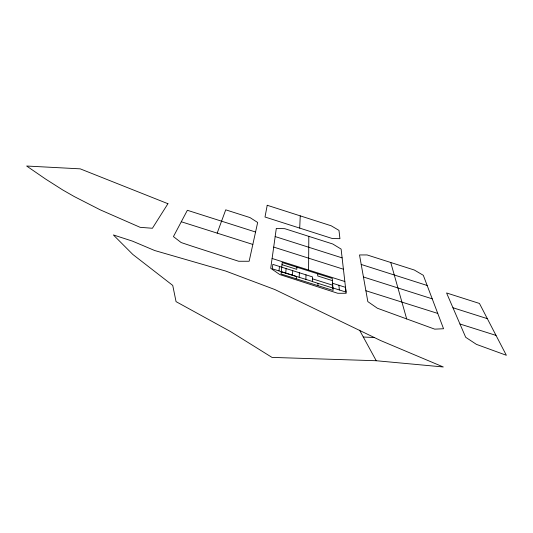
<?xml version="1.0" encoding="UTF-8"?>
<svg xmlns="http://www.w3.org/2000/svg" width="533" height="533" viewBox="0 0 533 533"><rect width="100%" height="100%" fill="white"/><g stroke="black" fill="none" stroke-linecap="round" stroke-linejoin="round"><path stroke-width="0.8" d="M308.587 270.038L308.814 236.352M305.895 279.412L305.969 274.841M299.18 277.293L299.359 272.749M299.713 228.104L300.239 215.858M296.328 278.826L296.435 276.54L281.291 271.757M296.888 267.206L296.781 269.352L282.004 264.674M292.464 275.168L292.737 270.657M285.735 273.043L286.114 268.565M278.999 270.917L279.479 266.467M272.11 258.492L276.307 228.417L284.775 228.684L332.759 243.994L341.113 249.084L346.184 293.277L337.742 293.277L279.798 274.555L270.711 268.299L272.09 258.478L344.831 281.504M255.567 232.015L249.144 261.257L238.671 261.263L192.24 246.259L181.14 242.542L173.425 236.605L187.363 210.282L255.567 232.015L257.659 222.468L249.97 217.571L225.732 209.835L217.171 233.128M376.238 360.734L271.99 357.396L230.416 331.493L176.057 301.638L172.739 285.421L132.83 254.461L113.376 234.94L132.484 241.136L154.65 250.51L225.686 271.05L274.861 289.546L380.495 340.5L443.276 366.97L376.238 360.734L359.568 330.18M363.233 337.029L374.439 337.509M452.97 307.754L487.335 318.661L506.35 355.278L476.435 344.371L465.695 337.296L446.574 292.963L479.453 303.45L487.335 318.661M181.287 221.755L252.842 244.44M365.898 290.732L437.753 313.424L443.556 328.748L434.708 329.147L377.404 308.247L367.837 301.625L359.515 254.954L367.084 254.941L414.321 270.024L423.309 275.301L437.753 313.424M332.432 280.625L317.741 275.981L317.688 273.789M459.959 324.004L496.03 335.404M312.585 278.859L332.485 285.148M312.598 281.524L272.256 268.792L272.843 264.368L312.571 276.927L312.604 281.637L332.972 288.067M332.679 287.86L346.024 292.077L345.484 287.327L332.345 283.176L332.685 287.98M275.155 236.565L342.126 257.879M361.201 264.461L427.166 285.475M273.682 247.085L343.419 269.218M363.446 276.993L432.216 298.833M390.749 262.502L406.679 318.927M338.921 285.255L339.354 289.972M317.915 283.316L317.968 285.655M282.21 262.562L281.064 274.009L333.138 290.438L332.272 278.399L282.21 262.562M267.213 205.272L265.008 217.018L332.292 238.518L339.934 238.677L338.975 230.383L331.206 225.792L267.213 205.272M167.935 203.706L152.405 228.264L140.126 227.325L100.277 209.862L74.274 196.564L62.741 189.968L45.611 179.061L26.65 166.029L80.223 168.848L167.935 203.706"/></g></svg>
